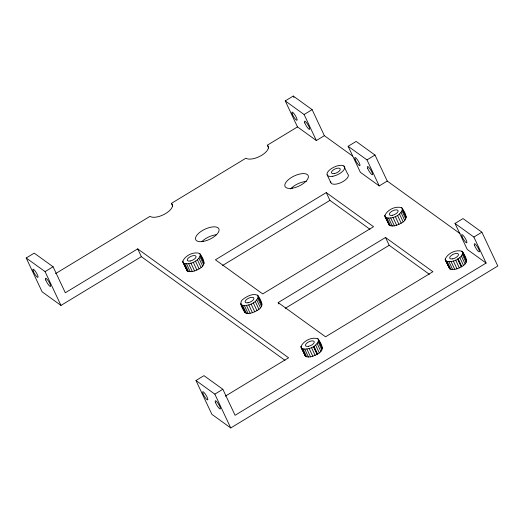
<?xml version="1.0" encoding="UTF-8"?>
<svg xmlns="http://www.w3.org/2000/svg" width="524" height="524" viewBox="0 0 524 524"><rect width="100%" height="100%" fill="white"/><g stroke="black" fill="none" stroke-linecap="round" stroke-linejoin="round"><path stroke-width="0.79" d="M182.791 261.188C185.444 255.326 193.526 251.415 199.703 253.452C204 259.452 206.81 265.079 199.12 268.864C195.622 270.725 191.188 272.801 187.284 271.013L182.902 262.334L182.791 261.188L183.793 263.317M182.902 262.334L183.61 263.205C189.74 265.223 199.572 261.109 200.41 254.323M240.752 304.084L241.459 304.961C247.59 306.972 257.422 302.859 258.253 296.073L257.546 295.202C252.856 293.243 247.603 296.021 243.758 298.7C237.798 302.151 242.461 308.702 245.127 312.762C249.031 314.551 253.472 312.481 256.963 310.621C264.07 306.94 262.341 302.204 258.253 296.073M300.999 346.502C303.651 340.646 311.734 336.736 317.911 338.766C322.208 344.766 325.018 350.392 317.328 354.185C313.83 356.045 309.396 358.115 305.492 356.327L301.11 347.654L300.999 346.502L302.669 350.052M301.11 347.654L301.817 348.526C307.955 350.543 317.78 346.423 318.618 339.644M384.852 215.488C387.498 209.633 395.587 205.722 401.764 207.753C406.061 213.753 408.864 219.379 401.174 223.172C397.683 225.032 393.242 227.102 389.339 225.313L384.963 216.635L384.852 215.488L386.856 219.746M384.963 216.635L385.671 217.512C391.801 219.53 401.633 215.41 402.465 208.624M445.217 259.053C447.863 253.197 455.946 249.286 462.122 251.317C466.419 257.323 469.229 262.943 461.539 266.736C458.041 268.596 453.607 270.666 449.703 268.877L445.321 260.205L445.217 259.053L446.212 261.181M445.321 260.205L446.029 261.076C452.166 263.094 461.991 258.974 462.83 252.195M284.984 360.335L141.356 256.675L60.974 305.42L42.11 291.803L26.2 257.991L34.211 253.131L53.075 266.749L65.317 292.759L137.688 248.874L288.593 357.787L225.268 396.19M324.363 135.677L316.352 140.53L297.488 126.919L285.246 100.909L293.257 96.049L312.121 109.667L324.363 135.677L352.606 156.06M26.2 257.991L45.064 271.609L53.075 266.749M285.246 100.909L304.11 114.52L312.121 109.667M55.551 273.626L150.015 216.347A12.779 5.581 -25.2 0 0 165.728 213.497A12.779 5.581 -25.2 0 0 171.381 203.391L245.939 158.176A12.779 5.581 -25.2 0 0 261.653 155.327A12.779 5.581 -25.2 0 0 267.306 145.22L297.488 126.919M387.236 181.055L379.225 185.915L360.361 172.298L348.126 146.288L356.137 141.434L375.001 155.045L387.236 181.055L460.039 233.606M348.126 146.288L366.983 159.905L375.001 155.045M326.249 192.583L215.416 259.793L262.701 293.918L373.533 226.709L326.249 192.583L329.917 200.384L369.977 229.302M222.576 265.478L329.917 200.384M278.159 302.59L385.513 237.49L432.922 271.707L325.568 336.808L278.159 302.59L278.827 304.005M285.318 308.276L389.188 245.291L429.353 274.281M195.969 380.522L203.98 375.662L222.844 389.28L235.079 415.29L486.115 263.061L473.879 237.051L455.015 223.44L463.026 218.58L481.89 232.198L497.8 266.009L230.743 427.951L211.879 414.333L195.969 380.522L214.833 394.14L230.743 427.951M214.833 394.14L222.844 389.28M473.879 237.051L481.89 232.198M405.275 215.488L406.139 216.432M465.633 259.053L466.498 259.996M486.115 263.061L467.251 249.45L455.015 223.44M321.585 346.567L322.286 347.445M261.221 303.003L261.928 303.881M462.548 252.136L464.88 257.101M462.122 251.317L465.797 259.118M461.965 251.251L466.609 261.142M462.443 254.684L466.118 262.485M461.382 256.125L465.05 263.926M459.817 257.579L463.491 265.38M458.114 258.758L461.782 266.565M457.865 258.935L461.539 266.736M457.583 259.079L461.258 266.88M455.651 260.101L459.325 267.902M453.332 261.004L457.007 268.805M451.066 261.581L454.74 269.382M449.002 261.79L452.677 269.591M447.286 261.62L450.954 269.421M446.88 262.603L448.885 266.86M446.029 261.076L449.703 268.877M401.764 207.753L405.524 215.665M402.576 209.77L406.251 217.578M402.085 211.113L405.753 218.921M401.017 212.561L404.692 220.362M399.458 214.008L403.126 221.816M397.506 215.364L401.174 223.172M395.293 216.536L398.961 224.338M366.983 159.905L379.225 185.915M392.974 217.44L396.642 225.241M390.701 218.017L394.376 225.818M388.638 218.226L392.312 226.027M386.922 218.049L390.596 225.857M385.671 217.512L389.339 225.313M385.513 237.49L389.188 245.291M343.882 166.023L347.55 173.824A9.589 4.185 -25.2 0 1 341.111 182.568A9.589 4.185 -25.2 0 1 330.716 181.527M304.11 114.52L316.352 140.53M293.257 96.049L293.951 97.523M327.153 174.865L330.827 182.673M267.306 145.22L268.635 148.056M317.911 338.766L321.251 345.86M318.73 340.79L322.398 348.591M318.232 342.133L321.906 349.934M317.171 343.574L320.839 351.375M315.605 345.028L319.28 352.829M313.902 346.207L317.57 354.014M313.653 346.384L317.328 354.185M313.372 346.528L317.046 354.329M311.439 347.55L315.114 355.351M309.121 348.453L312.795 356.255M306.854 349.03L310.529 356.831M304.791 349.239L308.466 357.041M303.075 349.069L306.743 356.87M301.975 348.591L305.649 356.399M301.732 348.414L305.492 356.327M257.546 295.202L260.887 302.296M258.365 297.219L262.039 305.027M257.873 298.562L261.542 306.363M256.806 300.01L260.48 307.811M255.247 301.457L258.915 309.258M253.288 302.813L256.963 310.621M251.081 303.986L254.749 311.787M248.762 304.889L252.43 312.69M246.49 305.466L250.164 313.267M244.426 305.675L248.101 313.476M242.71 305.499L246.385 313.306M240.975 303.645L245.284 312.828M241.368 304.85L245.127 312.762M199.703 253.452L203.377 261.253M200.522 255.47L204.19 263.271M200.024 256.812L203.698 264.613M198.963 258.26L202.631 266.061M171.381 203.391L172.717 206.227M197.397 259.708L201.072 267.509M195.445 261.063L199.12 268.864M193.232 262.236L196.906 270.037M190.913 263.14L194.587 270.941M188.647 263.716L192.315 271.517M186.583 263.919L190.251 271.727M184.867 263.749L188.535 271.55M183.767 263.277L187.441 271.078M183.518 263.1L187.284 271.013M137.688 248.874L141.356 256.675M45.064 271.609L60.974 305.42M304.673 354.309L304.785 355.455M244.315 310.739L244.42 311.885M186.465 268.989L186.577 270.135M290.578 188.922A12.779 5.581 -25.2 0 1 306.37 181.422M201.727 241.675A12.779 5.581 -25.2 0 1 216.379 234.713M474.554 245.461A4.795 1.015 58.8 0 0 479.113 251.906A4.795 1.015 58.8 0 0 476.886 245.992A4.795 1.015 58.8 0 0 474.554 245.461M461.978 236.389A4.795 1.015 58.8 0 0 466.537 242.835A4.795 1.015 58.8 0 0 464.316 236.913A4.795 1.015 58.8 0 0 461.978 236.389M304.791 122.937A4.795 1.015 58.8 0 0 309.35 129.382A4.795 1.015 58.8 0 0 307.123 123.461A4.795 1.015 58.8 0 0 304.791 122.937M292.215 113.859A4.795 1.015 58.8 0 0 296.774 120.304A4.795 1.015 58.8 0 0 294.547 114.389A4.795 1.015 58.8 0 0 292.215 113.859M367.665 168.315A4.795 1.015 58.8 0 0 372.223 174.761A4.795 1.015 58.8 0 0 369.996 168.846A4.795 1.015 58.8 0 0 367.665 168.315M355.089 159.237A4.795 1.015 58.8 0 0 359.647 165.682A4.795 1.015 58.8 0 0 357.42 159.768A4.795 1.015 58.8 0 0 355.089 159.237M45.739 280.019A4.795 1.015 58.8 0 0 50.297 286.464A4.795 1.015 58.8 0 0 48.077 280.55A4.795 1.015 58.8 0 0 45.739 280.019M33.169 270.941A4.795 1.015 58.8 0 0 37.728 277.386A4.795 1.015 58.8 0 0 35.501 271.471A4.795 1.015 58.8 0 0 33.169 270.941M215.508 402.55A4.795 1.015 58.8 0 0 220.067 408.995A4.795 1.015 58.8 0 0 217.84 403.074A4.795 1.015 58.8 0 0 215.508 402.55M202.932 393.472A4.795 1.015 58.8 0 0 207.491 399.917A4.795 1.015 58.8 0 0 205.264 394.002A4.795 1.015 58.8 0 0 202.932 393.472M392.214 215.312A4.795 2.096 -25.2 0 0 398.07 210.635A4.795 2.096 -25.2 0 0 390.858 211.945A4.795 2.096 -25.2 0 0 392.214 215.312M334.371 173.562A4.795 2.096 -25.2 0 0 340.227 168.885A4.795 2.096 -25.2 0 0 333.009 170.195A4.795 2.096 -25.2 0 0 334.371 173.562M248.003 302.761A4.795 2.096 -25.2 0 0 253.858 298.084A4.795 2.096 -25.2 0 0 246.647 299.394A4.795 2.096 -25.2 0 0 248.003 302.761M332.871 176.241A9.589 4.185 -25.2 0 0 344.582 166.894A9.589 4.185 -25.2 0 0 330.153 169.507A9.589 4.185 -25.2 0 0 332.871 176.241M190.16 261.011A4.795 2.096 -25.2 0 0 196.015 256.334A4.795 2.096 -25.2 0 0 188.797 257.644A4.795 2.096 -25.2 0 0 190.16 261.011M308.367 346.325A4.795 2.096 -25.2 0 0 314.223 341.655A4.795 2.096 -25.2 0 0 307.005 342.958A4.795 2.096 -25.2 0 0 308.367 346.325M452.579 258.876A4.795 2.096 -25.2 0 0 458.435 254.206A4.795 2.096 -25.2 0 0 451.216 255.509A4.795 2.096 -25.2 0 0 452.579 258.876M292.608 188.168A12.779 5.581 -25.2 0 0 308.223 175.704A12.779 5.581 -25.2 0 0 288.979 179.195A12.779 5.581 -25.2 0 0 292.608 188.168M203.299 241.407A12.779 5.581 -25.2 0 0 218.914 228.942A12.779 5.581 -25.2 0 0 199.67 232.427A12.779 5.581 -25.2 0 0 203.299 241.407"/></g></svg>
